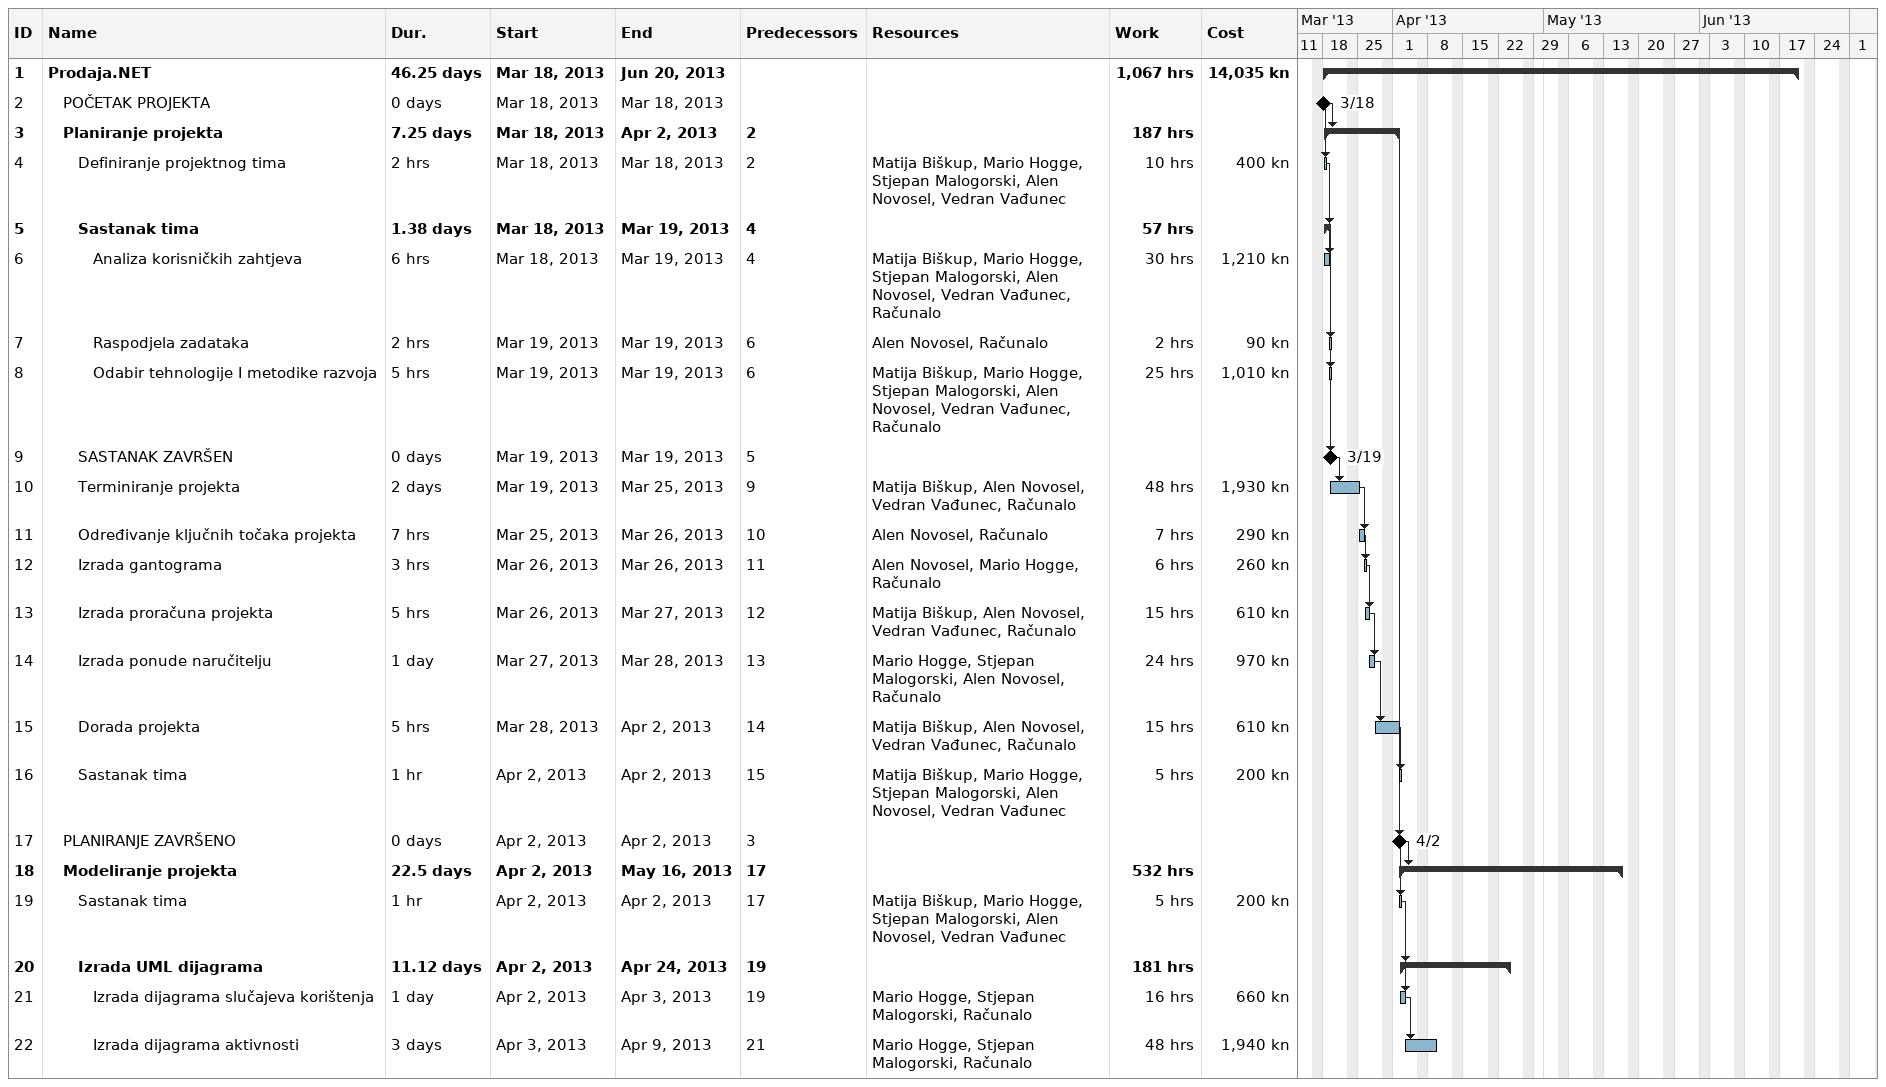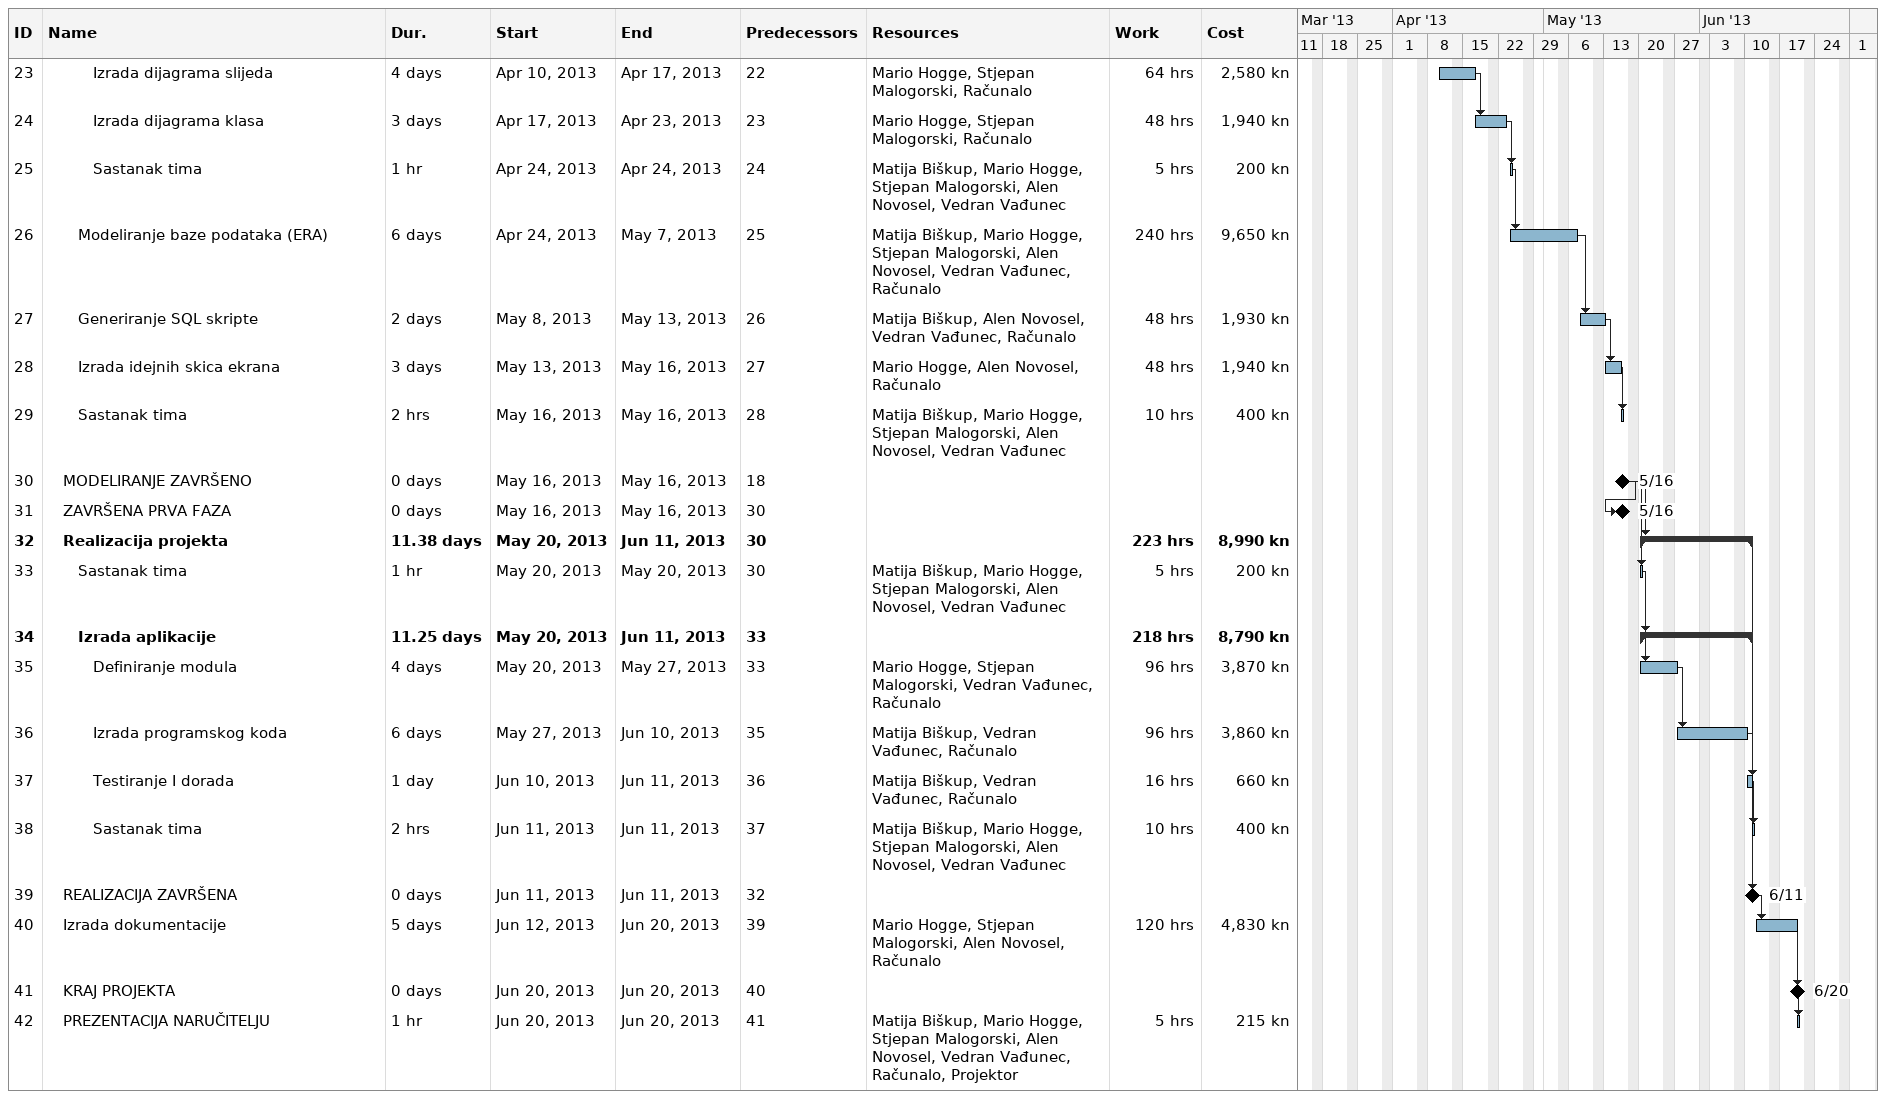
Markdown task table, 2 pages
| ID | Level | Task | Duration | Start | Finish | Predecessors | Resources | Work (h) | Cost (kn) |
|---|---|---|---|---|---|---|---|---|---|
| 1 | 1 | **Prodaja.NET** | 46.25d | 2013-03-18 | 2013-06-20 |  |  | 1067 | 14035 |
| 2 | 2 | POČETAK PROJEKTA | 0d | 2013-03-18 | 2013-03-18 |  |  |  |  |
| 3 | 2 | **Planiranje projekta** | 7.25d | 2013-03-18 | 2013-04-02 | 2 |  | 187 |  |
| 4 | 3 | Definiranje projektnog tima | 2h | 2013-03-18 | 2013-03-18 | 2 | Matija Biškup, Mario Hogge, Stjepan Malogorski, Alen Novosel, Vedran Vađunec | 10 | 400 |
| 5 | 3 | **Sastanak tima** | 1.38d | 2013-03-18 | 2013-03-19 | 4 |  | 57 |  |
| 6 | 4 | Analiza korisničkih zahtjeva | 6h | 2013-03-18 | 2013-03-19 | 4 | Matija Biškup, Mario Hogge, Stjepan Malogorski, Alen Novosel, Vedran Vađunec, Računalo | 30 | 1210 |
| 7 | 4 | Raspodjela zadataka | 2h | 2013-03-19 | 2013-03-19 | 6 | Alen Novosel, Računalo | 2 | 90 |
| 8 | 4 | Odabir tehnologije I metodike razvoja | 5h | 2013-03-19 | 2013-03-19 | 6 | Matija Biškup, Mario Hogge, Stjepan Malogorski, Alen Novosel, Vedran Vađunec, Računalo | 25 | 1010 |
| 9 | 3 | SASTANAK ZAVRŠEN | 0d | 2013-03-19 | 2013-03-19 | 5 |  |  |  |
| 10 | 3 | Terminiranje projekta | 2d | 2013-03-19 | 2013-03-25 | 9 | Matija Biškup, Alen Novosel, Vedran Vađunec, Računalo | 48 | 1930 |
| 11 | 3 | Određivanje ključnih točaka projekta | 7h | 2013-03-25 | 2013-03-26 | 10 | Alen Novosel, Računalo | 7 | 290 |
| 12 | 3 | Izrada gantograma | 3h | 2013-03-26 | 2013-03-26 | 11 | Alen Novosel, Mario Hogge, Računalo | 6 | 260 |
| 13 | 3 | Izrada proračuna projekta | 5h | 2013-03-26 | 2013-03-27 | 12 | Matija Biškup, Alen Novosel, Vedran Vađunec, Računalo | 15 | 610 |
| 14 | 3 | Izrada ponude naručitelju | 1d | 2013-03-27 | 2013-03-28 | 13 | Mario Hogge, Stjepan Malogorski, Alen Novosel, Računalo | 24 | 970 |
| 15 | 3 | Dorada projekta | 5h | 2013-03-28 | 2013-04-02 | 14 | Matija Biškup, Alen Novosel, Vedran Vađunec, Računalo | 15 | 610 |
| 16 | 3 | Sastanak tima | 1h | 2013-04-02 | 2013-04-02 | 15 | Matija Biškup, Mario Hogge, Stjepan Malogorski, Alen Novosel, Vedran Vađunec | 5 | 200 |
| 17 | 2 | PLANIRANJE ZAVRŠENO | 0d | 2013-04-02 | 2013-04-02 | 3 |  |  |  |
| 18 | 2 | **Modeliranje projekta** | 22.5d | 2013-04-02 | 2013-05-16 | 17 |  | 532 |  |
| 19 | 3 | Sastanak tima | 1h | 2013-04-02 | 2013-04-02 | 17 | Matija Biškup, Mario Hogge, Stjepan Malogorski, Alen Novosel, Vedran Vađunec | 5 | 200 |
| 20 | 3 | **Izrada UML dijagrama** | 11.12d | 2013-04-02 | 2013-04-24 | 19 |  | 181 |  |
| 21 | 4 | Izrada dijagrama slučajeva korištenja | 1d | 2013-04-02 | 2013-04-03 | 19 | Mario Hogge, Stjepan Malogorski, Računalo | 16 | 660 |
| 22 | 4 | Izrada dijagrama aktivnosti | 3d | 2013-04-03 | 2013-04-09 | 21 | Mario Hogge, Stjepan Malogorski, Računalo | 48 | 1940 |
| 23 | 4 | Izrada dijagrama slijeda | 4d | 2013-04-10 | 2013-04-17 | 22 | Mario Hogge, Stjepan Malogorski, Računalo | 64 | 2580 |
| 24 | 4 | Izrada dijagrama klasa | 3d | 2013-04-17 | 2013-04-23 | 23 | Mario Hogge, Stjepan Malogorski, Računalo | 48 | 1940 |
| 25 | 4 | Sastanak tima | 1h | 2013-04-24 | 2013-04-24 | 24 | Matija Biškup, Mario Hogge, Stjepan Malogorski, Alen Novosel, Vedran Vađunec | 5 | 200 |
| 26 | 3 | Modeliranje baze podataka (ERA) | 6d | 2013-04-24 | 2013-05-07 | 25 | Matija Biškup, Mario Hogge, Stjepan Malogorski, Alen Novosel, Vedran Vađunec, Računalo | 240 | 9650 |
| 27 | 3 | Generiranje SQL skripte | 2d | 2013-05-08 | 2013-05-13 | 26 | Matija Biškup, Alen Novosel, Vedran Vađunec, Računalo | 48 | 1930 |
| 28 | 3 | Izrada idejnih skica ekrana | 3d | 2013-05-13 | 2013-05-16 | 27 | Mario Hogge, Alen Novosel, Računalo | 48 | 1940 |
| 29 | 3 | Sastanak tima | 2h | 2013-05-16 | 2013-05-16 | 28 | Matija Biškup, Mario Hogge, Stjepan Malogorski, Alen Novosel, Vedran Vađunec | 10 | 400 |
| 30 | 2 | MODELIRANJE ZAVRŠENO | 0d | 2013-05-16 | 2013-05-16 | 18 |  |  |  |
| 31 | 2 | ZAVRŠENA PRVA FAZA | 0d | 2013-05-16 | 2013-05-16 | 30 |  |  |  |
| 32 | 2 | **Realizacija projekta** | 11.38d | 2013-05-20 | 2013-06-11 | 30 |  | 223 | 8990 |
| 33 | 3 | Sastanak tima | 1h | 2013-05-20 | 2013-05-20 | 30 | Matija Biškup, Mario Hogge, Stjepan Malogorski, Alen Novosel, Vedran Vađunec | 5 | 200 |
| 34 | 3 | **Izrada aplikacije** | 11.25d | 2013-05-20 | 2013-06-11 | 33 |  | 218 | 8790 |
| 35 | 4 | Definiranje modula | 4d | 2013-05-20 | 2013-05-27 | 33 | Mario Hogge, Stjepan Malogorski, Vedran Vađunec, Računalo | 96 | 3870 |
| 36 | 4 | Izrada programskog koda | 6d | 2013-05-27 | 2013-06-10 | 35 | Matija Biškup, Vedran Vađunec, Računalo | 96 | 3860 |
| 37 | 4 | Testiranje I dorada | 1d | 2013-06-10 | 2013-06-11 | 36 | Matija Biškup, Vedran Vađunec, Računalo | 16 | 660 |
| 38 | 4 | Sastanak tima | 2h | 2013-06-11 | 2013-06-11 | 37 | Matija Biškup, Mario Hogge, Stjepan Malogorski, Alen Novosel, Vedran Vađunec | 10 | 400 |
| 39 | 2 | REALIZACIJA ZAVRŠENA | 0d | 2013-06-11 | 2013-06-11 | 32 |  |  |  |
| 40 | 2 | Izrada dokumentacije | 5d | 2013-06-12 | 2013-06-20 | 39 | Mario Hogge, Stjepan Malogorski, Alen Novosel, Računalo | 120 | 4830 |
| 41 | 2 | KRAJ PROJEKTA | 0d | 2013-06-20 | 2013-06-20 | 40 |  |  |  |
| 42 | 2 | PREZENTACIJA NARUČITELJU | 1h | 2013-06-20 | 2013-06-20 | 41 | Matija Biškup, Mario Hogge, Stjepan Malogorski, Alen Novosel, Vedran Vađunec, Računalo, Projektor | 5 | 215 |
